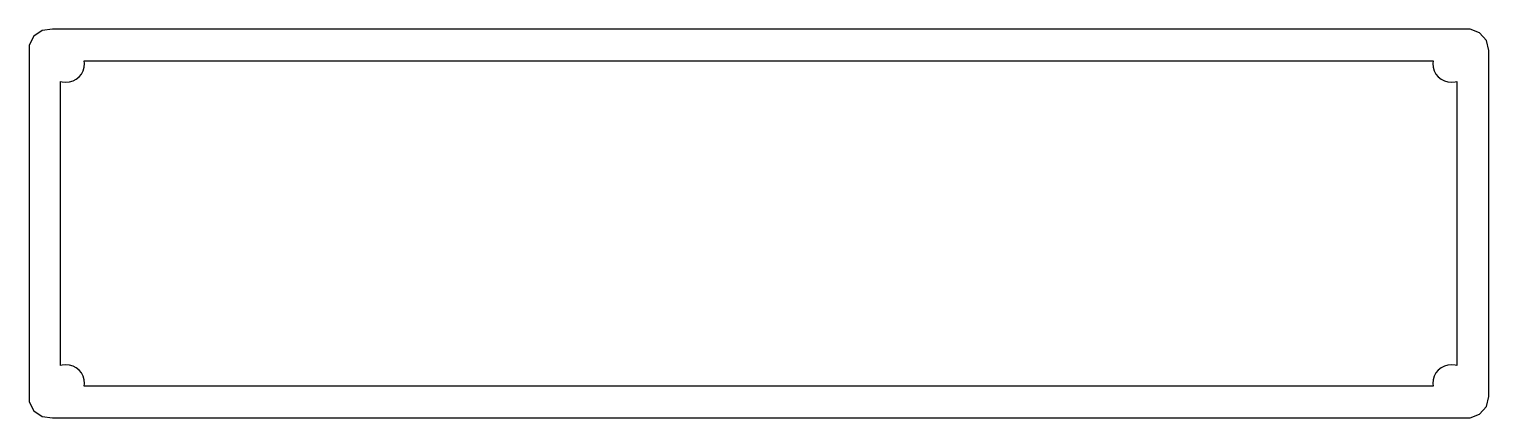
# Model space of a CAD drawing. Header units: metres. Extents: x 0 to 274, y 0 to 73.
import ezdxf

# ---------------------------------------------------------------- set-up
doc = ezdxf.new("R2010")
doc.units = ezdxf.units.M

msp = doc.modelspace()

# ---------------------------------------------------------------- linework, layer by layer
for p, q in [((1.00595, 71.6525), (0.116226, 69.9573)), ((2.58157, 72.7401), (1.00595, 71.6525)), ((4.48213, 72.9708), (2.58157, 72.7401)), ((270.482, 72.9708), (4.48213, 72.9708)), ((272.272, 72.2919), (270.482, 72.9708)), ((273.542, 70.8589), (272.272, 72.2919)), ((0.116226, 69.9573), (0.116226, 3.04272)), ((274, 69), (273.542, 70.8589)), ((274, 4), (274, 69)), ((10.2336, 65.1606), (10.4327, 65.8172)), ((10.4327, 65.8172), (10.5, 66.5)), ((10.5, 66.5), (10.4507, 67)), ((10.4507, 67), (263.549, 67)), ((263.549, 67), (263.5, 66.5)), ((263.5, 66.5), (263.567, 65.8172)), ((263.567, 65.8172), (263.766, 65.1606)), ((6, 9.83652), (6, 63.1635)), ((6, 63.1635), (6.31718, 63.0672)), ((6.31718, 63.0672), (7, 63)), ((7, 63), (7.68282, 63.0672)), ((7.68282, 63.0672), (8.33939, 63.2664)), ((8.33939, 63.2664), (8.94449, 63.5899)), ((8.94449, 63.5899), (9.47487, 64.0251)), ((9.47487, 64.0251), (9.91014, 64.5555)), ((9.91014, 64.5555), (10.2336, 65.1606)), ((263.766, 65.1606), (264.09, 64.5555)), ((264.09, 64.5555), (264.525, 64.0251)), ((264.525, 64.0251), (265.056, 63.5899)), ((265.056, 63.5899), (265.661, 63.2664)), ((265.661, 63.2664), (266.317, 63.0672)), ((266.317, 63.0672), (267, 63)), ((267, 63), (267.683, 63.0672)), ((267.683, 63.0672), (268, 63.1635)), ((268, 63.1635), (268, 9.83652)), ((6.31718, 9.93274), (6, 9.83652)), ((7, 10), (6.31718, 9.93274)), ((7.68282, 9.93274), (7, 10)), ((8.33939, 9.73357), (7.68282, 9.93274)), ((8.94449, 9.41014), (8.33939, 9.73357)), ((9.47487, 8.97487), (8.94449, 9.41014)), ((9.91014, 8.44449), (9.47487, 8.97487)), ((10.2336, 7.83939), (9.91014, 8.44449)), ((264.09, 8.44449), (263.766, 7.83939)), ((264.525, 8.97487), (264.09, 8.44449)), ((265.056, 9.41014), (264.525, 8.97487)), ((265.661, 9.73357), (265.056, 9.41014)), ((266.317, 9.93274), (265.661, 9.73357)), ((267, 10), (266.317, 9.93274)), ((267.683, 9.93274), (267, 10)), ((268, 9.83652), (267.683, 9.93274)), ((10.4327, 7.18282), (10.2336, 7.83939)), ((10.5, 6.5), (10.4327, 7.18282)), ((10.4507, 6), (10.5, 6.5)), ((263.549, 6), (10.4507, 6)), ((263.567, 7.18282), (263.5, 6.5)), ((263.5, 6.5), (263.549, 6)), ((263.766, 7.83939), (263.567, 7.18282)), ((0.116226, 3.04272), (1.00595, 1.3475)), ((273.542, 2.1411), (274, 4)), ((1.00595, 1.3475), (2.58157, 0.259933)), ((2.58157, 0.259933), (4.48213, 0.02916)), ((4.48213, 0.02916), (270.482, 0.02916)), ((270.482, 0.02916), (272.272, 0.708054)), ((272.272, 0.708054), (273.542, 2.1411))]:
    msp.add_line(p, q)

doc.saveas('drawing.dxf')
